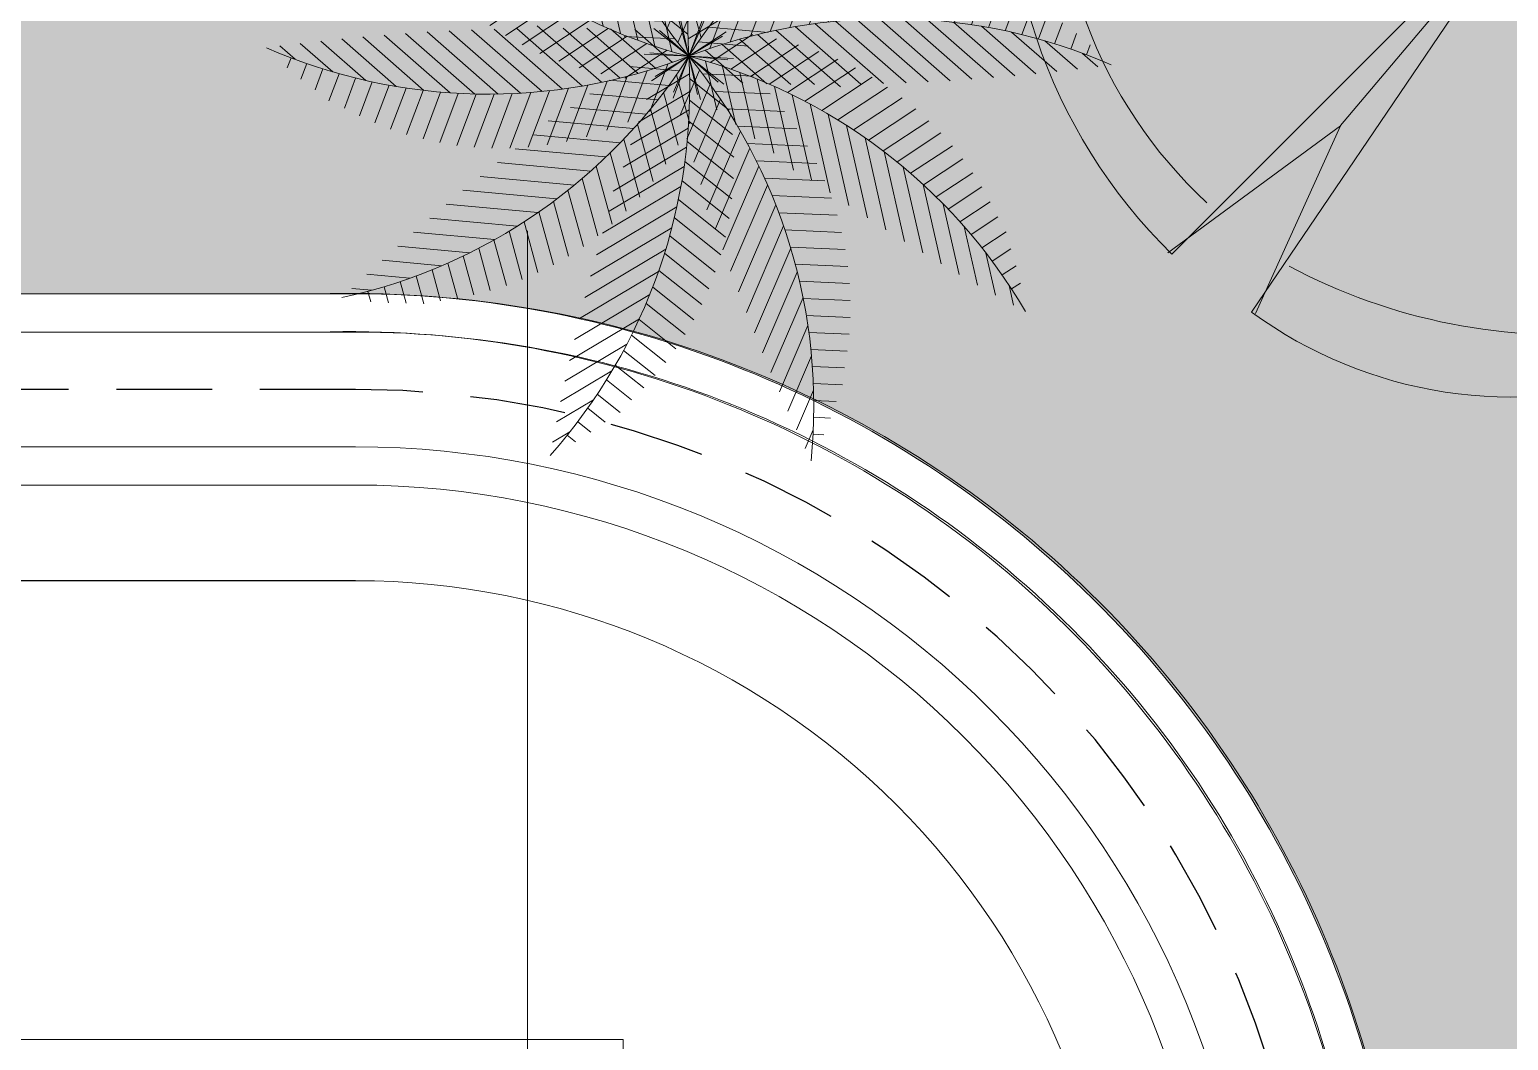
# Model space of a CAD drawing. Header units: inches. Extents: x 139 to 559, y -1 to 295.
# Drawn here: x 262.585 to 266.452, y 189.92 to 192.562 of the extents above; entities that cross this region are included whole.
import ezdxf

# ---------------------------------------------------------------- set-up
doc = ezdxf.new("R2010")
doc.units = ezdxf.units.IN
doc.header["$MEASUREMENT"] = 0
doc.linetypes.add('$0$HIDDEN', pattern=[0.375, 0.25, -0.125])
doc.linetypes.add('HelipadXX$0$Core-03$0$HIDDEN', pattern=[0.375, 0.25, -0.125])
for name, color, linetype, lineweight in [('ars', 11, 'Continuous', 0), ('ARSIR', 31, 'Continuous', 5), ('ARSIR BETON', 8, 'Continuous', 5), ('DINDING2', 146, 'Continuous', 5), ('lan', 7, 'Continuous', 15), ('POHON', 98, 'Continuous', 5), ('RUMPUT', 93, 'Continuous', 0), ('SANITAIR', 15, 'Continuous', 9)]:
    doc.layers.add(name, color=color, linetype=linetype, lineweight=lineweight)
doc.layers.add('as', color=1, linetype='Continuous', plot=False)
doc.layers.add('LANTAI', color=57, linetype='Continuous')
doc.layers.add('POLYLINE TPAK', color=4, linetype='Continuous', lineweight=20, plot=False)
pattern_1 = [(45, (37.07979678488971, 226.1472495293129), (5.684341886080802e-17, 0.5747363917484258), [1.2192, -0.4064]), (135, (37.36716478488971, 226.4346175293129), (5.684341886080802e-17, 0.5747363917484258), [1.2192, -0.4064])]
pattern_2 = [(86.66968846814034, (37.07979678488971, 226.1472495293129), (-0.5066041251576352, 0.5692059985833484), [0.1428749999999999, -0.9347549999999997]), (41.66968846814034, (37.07979678488971, 226.1472495293129), (-0.5066044704663831, 0.5692063865624448), [0.142875, -0.6191249999999999]), (131.6696884681403, (37.07979678488971, 226.1472495293129), (-0.5692063865624448, -0.5066044704663831), [0.142875, -0.6191249999999999])]

# ---------------------------------------------------------------- blocks, each defined once
blk = doc.blocks.new('D00088C')
for p, q in [((-0.0012876030683913, -0.0093934501269644), (-0.1437485791150834, 0.4511975816574818)), ((-0.1151908023725241, 0.2614880918978315), (-0.1397838773335138, 0.4512969476168962)), ((-0.2342411583755677, 0.421159252119253), (-0.1151908023725241, 0.2614880918978315)), ((-0.2302764565939981, 0.4212586180786957), (-0.0012876030683913, -0.0093934501269644)), ((0.2305232437054485, 0.3971027533392544), (0.0063437026164763, 0.0026993871366585)), ((0.2265585419238505, 0.3970033873798115), (0.1471750769284199, 0.2402933327496441)), ((0.1471750769284199, 0.2402933327496441), (0.3032708969282964, 0.3574710594303667)), ((0.0063437026164763, 0.0026993871366585), (0.3029809013278566, 0.3552796210116469)), ((-0.1152398470434548, 0.2611840679773536), (-0.0013869690278057, -0.0054287483453948)), ((0.0022796348754639, 0.0065647229588137), (-0.4995864486500352, 0.0423499964932717)), ((-0.3617773673146587, -0.0303298577806288), (-0.4945004793364376, 0.0417203994080921)), ((0.4778451167474033, 0.0264180416545799), (0.0024783667943211, -0.0013646806043539)), ((0.4783621265490865, 0.0248432707745394), (0.3086546976117859, -0.0293958177619231)), ((-0.4959810321320505, -0.0574965110910739), (0.0022796348754639, 0.0065647229588137)), ((0.3075414147239144, -0.0276769063816289), (0.0023790008349067, 0.0026000211772157)), ((-0.3629298791899203, -0.0276769063816289), (0.0025777327537639, -0.0053293823859519)), ((0.0025777327537639, -0.0053293823859519), (-0.2884055428654051, -0.4252101805885218)), ((-0.1919609426345801, -0.4743665207226684), (0.0025777327537639, -0.0053293823859519)), ((-0.1451334716128656, -0.2640177035844715), (0.0025777327537639, -0.0053293823859519)), ((0.1495322562855108, -0.2552643407250912), (-0.0013869690278057, -0.0054287483453948)), ((0.3098669623169314, -0.3943471135869743), (0.0064430685759191, -0.0012653146449111)), ((0.0064430685759191, -0.0012653146449111), (0.1690256514089015, -0.4732536219769372)), ((-0.4960803980914932, -0.0535318093094759), (-0.3617773673146587, -0.0303298577806288)), ((0.3086546976117859, -0.0293958177619231), (0.4740916087534687, -0.0889504463971776)), ((-0.1456862153241332, -0.2629455688257565), (-0.2885049088248479, -0.4212454788069239)), ((-0.1959256444161497, -0.4744658866821112), (-0.1456862153241332, -0.2629455688257565))]:
    blk.add_line(p, q)
at = {"flags": 128}
blk.add_lwpolyline([(0.1452617384898929, 0.2436773422586498), (0.0024783667943211, -0.0013646806043539), (0.4728966919674066, -0.0927217437119623, -0.1796926308645964), (0.3098669623169314, -0.3943471135869743), (0.1516664182950365, -0.255493121867886), (0.1692243833277871, -0.4811830255401334)], format="xyb", dxfattribs=at)
for centre, radius, start, end in [((-0.0088111828532647, 0.0629985746286934), 0.4109824448416737, 54.384206388094, 109.1673752497124), ((0.004531303071019, -0.0300660327374942), 0.5087520264660033, 117.4863160657969, 171.4483639178539), ((-0.01799598914792, -0.1341836807777952), 0.5444859649285765, 67.3630230904161, 101.0798206258587), ((-0.0220087092290839, -0.0267031118118837), 0.4368312897493291, 115.9304964042636, 169.259197448706), ((0.0516007568924692, 0.0106935855858979), 0.4265343043962689, 2.112723780365671, 53.88874636847332), ((-0.0181653048070985, -0.0451480278415204), 0.4539223579712416, 8.91880381108484, 50.83842123232754), ((-0.0137158476125308, -0.0277016753208841), 0.4831846856412512, 183.5352984055459, 235.3544228051649), ((0.0103334788678922, -0.0051605825694026), 0.4750263696407527, 188.1449146101247, 233.9110459032752), ((0.06368617182010901, -0.07206961303501201), 0.3580217566450938, 309.7909171697553, 357.1215018479681), ((-0.0192917905841057, -0.0383069801127363), 0.4357565067934879, 249.3685437042169, 292.0705041995263), ((-0.0129866840781574, 0.0189144679960407), 0.524745575547922, 250.0580053797226, 290.2952720006104)]:
    blk.add_arc(centre, radius, start, end)
blk = doc.blocks.new('A$C08441736')
at = {"color": 82}
for p, q in [((0.00566543442131916, 0.7472691270879961), (-0.01974977966399287, 0.7762908332818126)), ((0.002807607753356147, 0.754835075970675), (0.02185684412925323, 0.7619937811421488)), ((0.02946861037508409, 0.6757506528826956), (-0.02457915258065034, 0.7374679491316772)), ((0.01379679417151334, 0.7247020872500829), (0.04359233046906254, 0.735899253140165)), ((0.02386531215934951, 0.694223111229878), (0.0635082221866233, 0.7091209212745626)), ((0.0458468585029489, 0.6127107251555899), (-0.02907458873705928, 0.6982637416328613)), ((0.03300972796386568, 0.663396857505286), (0.08471192071885575, 0.6828265473546931)), ((0.05716982247656041, 0.5554434409701418), (-0.03322720528564879, 0.6586680674360558)), ((0.04122395243398194, 0.6322210377726624), (0.09819646773402912, 0.6536313154269715)), ((0.06473037586848869, 0.5024724642686946), (-0.03702761772409349, 0.6186702103510975)), ((0.04849915342044239, 0.6006923329093283), (0.1130781847703284, 0.624961140150246)), ((0.05482362643432789, 0.5688063443670286), (0.1263643101218606, 0.5956913413390156)), ((0.06932718250917508, 0.4528857985220568), (-0.04046589991924911, 0.578258835697877)), ((0.06018261905938743, 0.5365575281860621), (0.1380715917463536, 0.565828212877685)), ((-0.2666918404893454, 0.4694586146897332), (-0.2208832146974167, 0.538921085503855)), ((0.07149513377830788, 0.4060726497225474), (-0.0435315398944694, 0.5374219398200448)), ((0.06455810279627648, 0.5039391092543698), (0.1482035497565011, 0.5353730776249903)), ((-0.2439793741864275, 0.4456416042565444), (-0.1947852091228128, 0.5202377790136552)), ((-0.2218580361830151, 0.4209282291858905), (-0.1696193169514689, 0.5001410509472464)), ((-0.200342836100985, 0.395295729453753), (-0.1453990903044861, 0.4786103513798315)), ((0.07161347919416881, 0.3615999517524948), (-0.04621339081740766, 0.4961467941175514)), ((0.0679284837784611, 0.4709429725944596), (0.1567506238249644, 0.5043223428088395)), ((-0.1794513575636968, 0.3687174419174998), (-0.1221465939953446, 0.4556122220612632)), ((0.06996276013348961, 0.3191473536054466), (-0.04849961653441926, 0.4544198828524945)), ((0.07026824096025602, 0.4375595273945145), (0.163689771112706, 0.4726673489277514)), ((-0.2101127245220167, 0.4071418029772511), (-0.372629616358495, 0.4440359660337253)), ((-0.1592040857932985, 0.3411623035595841), (-0.09989339580207994, 0.4310987948045896)), ((0.07154747668954241, 0.4037775381134943), (0.1689834745446868, 0.4403939970606863)), ((-0.1808427366245919, 0.3705434598219259), (-0.3511064460506782, 0.4091962853047686)), ((-0.1396248141135347, 0.3125942350821512), (-0.07868207214907451, 0.4050055083272164)), ((0.06675740367071836, 0.2784700003873045), (-0.05037763088962442, 0.4122268338572002)), ((0.07173135968986184, 0.3695839151537894), (0.1725780590376136, 0.4074821161053161)), ((-0.1546065971754947, 0.3346338530685725), (-0.3290151870935644, 0.3742276385647984)), ((-0.1207411503147712, 0.2829713730740712), (-0.05856840823259885, 0.3772477720635225)), ((0.06216561230936855, 0.239375821174622), (-0.05183402993761547, 0.3695523411277806)), ((0.07077943387875986, 0.3349634551150816), (0.1744011313708283, 0.3739045006811985)), ((-0.1309890458361884, 0.2993187113926867), (-0.3063383194862928, 0.3391260484687246)), ((-0.1025851512842938, 0.2522451076816979), (-0.03962458334714516, 0.3477161360561434)), ((0.06864475738896336, 0.2998985172383688), (0.174357839285591, 0.3396255052988132)), ((0.2176884335036204, 0.1860479453779104), (0.2015444940145606, 0.363109742610178)), ((-0.0851941248928895, 0.2203588666581467), (-0.02194381955201449, 0.3162692418936382)), ((0.05632212910661626, 0.201710952482209), (-0.05285451600304211, 0.3263800781075639)), ((0.1909946142659727, 0.1571190772575214), (0.1752828049587184, 0.329441402647613)), ((-0.109672685363675, 0.2645259800958651), (-0.2830572130666493, 0.3038872856454526)), ((-0.06861165347830298, 0.1872465633918048), (-0.005647303296973114, 0.2827233270185147)), ((0.04933677223766404, 0.1653499926192856), (-0.05773778463544272, 0.2876187376305334)), ((0.0652728234988227, 0.2643686178915085), (0.1723254554351827, 0.3045990090074687)), ((0.1641282827016711, 0.1300822716430443), (0.1490811948779044, 0.2951141348380558)), ((-0.09040854061795085, 0.2301991374878546), (-0.2591520271716353, 0.2685068459191602)), ((0.06060019717440474, 0.228349918181625), (0.1681454731998504, 0.2687654450016511)), ((0.1371045743162791, 0.1047715269317349), (0.1223472032746941, 0.2666258649524905)), ((-0.07299716348839803, 0.1962929053761992), (-0.2346015982297304, 0.2329799247907538)), ((-0.1984471868928999, 0.1281982177935803), (-0.2036513190779949, 0.2429689379783546)), ((-0.1655687621803764, 0.1111567338722715), (-0.1707493664402972, 0.2254085746709831)), ((0.04130033747129276, 0.1301892616360024), (-0.05352556702227704, 0.2384712352025399)), ((-0.05288891597233891, 0.1528305920825241), (0.009105190539571244, 0.2468361148369374)), ((0.05455277482815408, 0.1918145699722003), (0.1616118377610208, 0.2320473778573693)), ((-0.05727599994051528, 0.1627703811657349), (-0.2157689012499605, 0.1987510283349651)), ((-0.1326195999610296, 0.09255522143683195), (-0.137720374150896, 0.2050465084469934)), ((-0.03808642008185608, 0.1170192011278894), (0.02209830816702548, 0.2082810509906796)), ((0.1099360028843096, 0.08104959586829173), (0.09686678179357529, 0.2243888208647011)), ((-0.09959472175923947, 0.07228388634386779), (-0.1045466232503537, 0.1814919694988762)), ((0.03228879813110013, 0.09614200537512763), (-0.05314224404918914, 0.1936959585963825)), ((0.04704353628967006, 0.1547298710734003), (0.152452881917973, 0.1943427150100676)), ((0.08263303930145408, 0.05880163686603056), (0.07085864933672183, 0.1879395495720353)), ((-0.04311065310889493, 0.1296010544289344), (-0.1834729685027166, 0.1614657430321106)), ((-0.0664881917291849, 0.05021182083096416), (-0.07120346261518751, 0.1542013076864842)), ((0.02236636693141241, 0.0631348991532067), (-0.05225500005033263, 0.1483452531189371)), ((-0.02427630925884795, 0.07970299492074169), (0.03303244322840831, 0.1666038237105476)), ((0.03796959955702172, 0.1170571584173397), (0.1403024369584731, 0.1555138502165159)), ((0.05520453357728686, 0.03793058572341489), (0.04491996894924247, 0.1507285491961639)), ((-0.2084497039024756, 0.1330942074615751), (-0.3674827582795341, 0.0649008617813762)), ((-0.1744340207131542, 0.1158976401668802), (-0.3267388437476984, 0.05058935890019332)), ((-0.03038866646942191, 0.09675939557742495), (-0.1568446064467251, 0.1254670949203301)), ((-0.03329285898968129, 0.02618132102906184), (-0.03765503533060026, 0.1223837429535486)), ((-0.01154549432744162, 0.04075018516845842), (0.04147179572232251, 0.1211436023264926)), ((0.02765802895538512, 0.01835371044935618), (0.01905353725850189, 0.1127251471825726)), ((0.0272082982269601, 0.07875033395588431), (0.1246510784902195, 0.1153693417328074)), ((0.1365798517828074, 0.0009517392532594475), (0.2102593123450726, 0.1245975036519857)), ((-0.1420112868810523, 0.09801801646857615), (-0.2913836313021894, 0.03396718151438043)), ((-0.161694104339016, -0.003073097961526829), (-0.2319414368590564, 0.08493610510473634)), ((-0.1230612248246859, -6.141618461915309e-05), (-0.1912582979951011, 0.08537912434360319)), ((-0.01901499167739419, 0.06422382698269011), (-0.1294703351128017, 0.08929911241990252)), ((0.01158777512872604, 0.03110544519077084), (-0.05084354363143864, 0.1023959479686183)), ((1.894704264335178e-14, -1.880081052944987e-13), (-0.003845758243248748, 0.08481345737150472)), ((0.06695644472972218, -0.001761922239592681), (0.1249370365837962, 0.09553866255534753)), ((0.1014142680523294, -0.0009989583318413511), (0.1677939470728966, 0.1103966204414351)), ((-0.1992842312047717, -0.007391189908092856), (-0.2706309751609296, 0.08199540815473581)), ((-0.1110548394786971, 0.07950964940775544), (-0.2433399320319482, 0.02278582504208476)), ((-0.08145869335140878, 0.06041798539996412), (-0.2006376601337222, 0.009314065454344638)), ((-0.08330384480947411, 0.001541437820726751), (-0.148242065856462, 0.08289913323579677)), ((-0.04232348310050116, 0.001612082126875986), (-0.1023989227347981, 0.07687745344270765)), ((1.894704264335178e-14, -1.880081052944987e-13), (-0.0529633832140553, 0.06635504838595584)), ((1.894704264335178e-14, -1.880081052944987e-13), (-0.006737627381290692, 0.0738962391444137)), ((1.894704264335178e-14, -1.880081052944987e-13), (0.04674081566398187, 0.07087600834448317)), ((1.894704264335178e-14, -1.880081052944987e-13), (0.03798426451583729, 0.06374359129837201)), ((0.01461185675095773, 0.03975386362128421), (0.1047578103838111, 0.07363072313024543)), ((0.03316385578291256, -0.001408517864099476), (0.08167281452160252, 0.07999717155953721)), ((0.0995225227043431, 0.07238325981776446), (0.2049158035362443, 0.04334564438093465)), ((-0.05313326976122303, 0.04078143579230484), (-0.1572324026970039, -0.003856254058410107)), ((-0.008908614943104763, 0.03197595710442906), (-0.1013201189626472, 0.05295497694084384)), ((1.894789002596298e-14, -1.860837407444866e-13), (-0.04888597462231965, 0.05582303527801274)), ((1.894789002596298e-14, -1.860837407444866e-13), (0.0794739866494738, 0.02986633311671155)), ((1.894704264335178e-14, -1.880081052944987e-13), (0.06819745840560268, 0.02924305814128713)), ((0.06830026056613134, 0.04771772204520906), (0.1686572385031047, 0.02006769247275918)), ((-0.1014142680522915, 0.0009989583314653347), (-0.1677939470728587, -0.1103966204418111)), ((-0.03518797518921551, -0.0235729173552091), (-0.1280299020656827, 0.002006589685229696)), ((-0.06695644472968436, 0.001761922239216664), (-0.1249370365837583, -0.09553866255572348)), ((-0.02600221689933929, 0.02063274022693533), (-0.1130958525943055, -0.01671299540492519)), ((1.894704264335178e-14, -1.880081052944987e-13), (-0.0818507959562948, 0.02255126624202327)), ((-0.03316385578287466, 0.001408517863723459), (-0.0816728145215647, -0.07999717155991322)), ((1.894704264335178e-14, -1.880081052944987e-13), (-0.07236154113076028, 0.01642732929051107)), ((0.02600221689937713, -0.02063274022731134), (0.1130958525943282, 0.01671299540454924)), ((0.03518797518925335, 0.02357291735483309), (0.1280299020657205, -0.00200658968560566)), ((0.05313326976126087, -0.04078143579268079), (0.1572324026970265, 0.003856254058034097)), ((0.1230612248247237, 6.141618424319036e-05), (0.1912582979951389, -0.08537912434397919)), ((0.1616941043390538, 0.003073097961150812), (0.2319414368590942, -0.08493610510511235)), ((-0.2092430108197768, -0.0087665843703575), (-0.2940729563988652, -0.1511246226212385)), ((-0.1725030890191331, -0.004173899009777032), (-0.2556997179623468, -0.143790974142743)), ((-0.1365798517827696, -0.0009517392536354101), (-0.2102593123450347, -0.1245975036523617)), ((-0.06830026056609352, -0.04771772204558507), (-0.1686572385030668, -0.0200676924731352)), ((1.894621879914643e-14, -1.898790152736771e-13), (-0.07947398664943592, -0.02986633311708757)), ((1.894704264335178e-14, -1.880081052944987e-13), (-0.06819745840558004, -0.02924305814166313)), ((1.894704264335178e-14, -1.880081052944987e-13), (-0.04674081566394403, -0.07087600834485912)), ((1.894704264335178e-14, -1.880081052944987e-13), (-0.03798426451579944, -0.06374359129874796)), ((-0.02765802895534727, -0.01835371044973219), (-0.01905353725846404, -0.1127251471829486)), ((1.894704264335178e-14, -1.880081052944987e-13), (0.07236154113079812, -0.01642732929088709)), ((1.894704264335178e-14, -1.880081052944987e-13), (0.003845758243286589, -0.08481345737188073)), ((1.894704264335178e-14, -1.880081052944987e-13), (0.05296338321409319, -0.06635504838633179)), ((1.894704264335178e-14, -1.880081052944987e-13), (0.08185079595633261, -0.02255126624239929)), ((1.894704264335178e-14, -1.880081052944987e-13), (0.006737627381328533, -0.07389623914478972)), ((1.894621879914643e-14, -1.898790152736771e-13), (0.04888597462235755, -0.05582303527838876)), ((0.03329285898971913, -0.02618132102943786), (0.0376550353306381, -0.1223837429539246)), ((0.042323483100539, -0.001612082127252002), (0.102398922734836, -0.07687745344308365)), ((0.08145869335144662, -0.06041798540034014), (0.2006376601337449, -0.009314065454720648)), ((0.08330384480951193, -0.001541437821102714), (0.1482420658564999, -0.08289913323617279)), ((-0.09952252270430527, -0.07238325981814046), (-0.2049158035362065, -0.04334564438131067)), ((-0.01461185675091989, -0.03975386362166015), (-0.1047578103837733, -0.07363072313062144)), ((-0.05520453357724902, -0.03793058572379085), (-0.04491996894920457, -0.1507285491965398)), ((0.01154549432747946, -0.04075018516883443), (-0.04147179572228465, -0.1211436023268686)), ((-0.01158777512868821, -0.03110544519114685), (0.05084354363147653, -0.1023959479689942)), ((0.008908614943142603, -0.03197595710480507), (0.101320118962685, -0.05295497694121985)), ((0.06648819172920754, -0.05021182083134016), (0.07120346261522535, -0.1542013076868602)), ((-0.1290069566399915, -0.0975275983894172), (-0.2375687540865585, -0.06761700351559412)), ((-0.0272082982269222, -0.07875033395626028), (-0.1246510784901816, -0.1153693417331834)), ((-0.1099360028842717, -0.08104959586866774), (-0.09686678179353746, -0.2243888208650771)), ((-0.08263303930141624, -0.05880163686640657), (-0.07085864933668401, -0.1879395495724113)), ((0.02427630925888579, -0.07970299492111771), (-0.03303244322837047, -0.1666038237109236)), ((-0.02236636693137457, -0.06313489915358272), (0.05225500005037047, -0.1483452531193132)), ((0.01901499167743204, -0.06422382698306607), (0.1294703351128396, -0.08929911242027852)), ((0.0995947217592773, -0.07228388634424375), (0.1045466232503763, -0.1814919694992523)), ((-0.1568798973308638, -0.1231159303609666), (-0.2671407497786227, -0.09273721735528798)), ((-0.1371045743162412, -0.1047715269321109), (-0.1223472032746563, -0.2666258649528666)), ((-0.03228879813106229, -0.09614200537550363), (0.05314224404922698, -0.1936959585967586)), ((0.03038866646945975, -0.09675939557780096), (0.156844606446763, -0.1254670949207062)), ((0.1326195999610523, -0.0925552214372079), (0.1377203741509186, -0.2050465084473693)), ((0.1655687621804142, -0.1111567338726474), (0.170749366440335, -0.2254085746713592)), ((-0.1832473036460108, -0.1491190622882713), (-0.2940089102437767, -0.1186023831208163)), ((-0.1641282827016333, -0.1300822716434203), (-0.1490811948778664, -0.2951141348384319)), ((-0.03796959955698388, -0.1170571584177157), (-0.1403024369584352, -0.1555138502168919)), ((-0.04130033747125492, -0.1301892616363784), (0.05352556702231488, -0.2384712352029159)), ((0.03808642008189392, -0.1170192011282654), (-0.02209830816698764, -0.2082810509910556)), ((0.04311065310893277, -0.1296010544293104), (0.1834729685027544, -0.1614657430324866)), ((0.1984471868929226, -0.1281982177939563), (0.2036513190780176, -0.2429689379787305)), ((-0.208198798247044, -0.1755123016258908), (-0.3184530273680514, -0.1451354134577721)), ((-0.1909946142659348, -0.1571190772578974), (-0.1752828049586806, -0.3294414026479889)), ((-0.04704353628963222, -0.1547298710737763), (-0.1524528819179351, -0.1943427150104436)), ((-0.0493367722376262, -0.1653499926196616), (0.05773778463548056, -0.2876187376309095)), ((0.05288891597237674, -0.1528305920829001), (-0.009105190539533351, -0.2468361148373134)), ((0.05727599994055312, -0.1627703811661109), (0.2157689012499985, -0.1987510283353411)), ((-0.2176884335035826, -0.1860479453782864), (-0.2015444940145227, -0.363109742610554)), ((-0.05455277482811623, -0.1918145699725763), (-0.161611837760983, -0.2320473778577454)), ((0.06861165347834079, -0.1872465633921809), (0.005647303297010955, -0.2827233270188906)), ((-0.2441911696789043, -0.2170725541608021), (-0.2278642914922323, -0.396140767150665)), ((-0.05632212910657841, -0.201710952482585), (0.05285451600308001, -0.32638007810794)), ((0.08519412489292738, -0.2203588666585228), (0.02194381955205233, -0.3162692418940143)), ((-0.0606001971743669, -0.228349918182001), (-0.1681454731998125, -0.2687654450020271)), ((-0.06216561230933071, -0.2393758211749979), (0.05183402993765331, -0.3695523411281566)), ((0.1025851512843316, -0.252245107682074), (0.03962458334718306, -0.3477161360565194)), ((-0.06527282349878487, -0.2643686178918845), (-0.1723254554351449, -0.3045990090078449)), ((-0.06675740367068055, -0.2784700003876805), (0.05037763088966226, -0.4122268338575761)), ((-0.06864475738892553, -0.2998985172387449), (-0.1743578392855532, -0.3396255052991892)), ((0.1207411503148091, -0.2829713730744472), (0.05856840823263669, -0.3772477720638985)), ((-0.07077943387872196, -0.3349634551154577), (-0.1744011313707905, -0.3739045006815744)), ((-0.06996276013345179, -0.3191473536058225), (0.04849961653445711, -0.4544198828528705)), ((0.1396248141135725, -0.3125942350825272), (0.0786820721491124, -0.4050055083275924)), ((-0.071613479194131, -0.361599951752871), (0.0462133908174455, -0.4961467941179275)), ((-0.07173135968982401, -0.3695839151541656), (-0.1725780590375757, -0.4074821161056921)), ((-0.0715474766895046, -0.4037775381138702), (-0.168983474544649, -0.4403939970610622)), ((-0.07149513377826998, -0.4060726497229234), (0.0435315398945073, -0.5374219398204205)), ((-0.07026824096021819, -0.4375595273948904), (-0.1636897711126681, -0.4726673489281273)), ((-0.06792848377842325, -0.4709429725948356), (-0.1567506238249265, -0.5043223428092157)), ((-0.06932718250913726, -0.4528857985224329), (0.04046589991928696, -0.5782588356982526)), ((-0.06455810279623866, -0.5039391092547456), (-0.1482035497564632, -0.5353730776253665)), ((-0.06473037586845086, -0.5024724642690706), (0.03702761772413133, -0.6186702103514737)), ((-0.06018261905934958, -0.5365575281864384), (-0.1380715917463158, -0.5658282128780614)), ((-0.05716982247652257, -0.555443440970518), (0.03322720528568663, -0.6586680674364314)), ((-0.05482362643429005, -0.568806344367405), (-0.1263643101218227, -0.5956913413393919)), ((-0.04849915342040454, -0.600692332909704), (-0.1130781847702906, -0.6249611401506217)), ((-0.04584685850291106, -0.6127107251559655), (0.02907458873709712, -0.698263741633237)), ((-0.0412239524339441, -0.6322210377730381), (-0.0981964677339913, -0.6536313154273468)), ((-0.03300972796382784, -0.6633968575056617), (-0.08471192071881792, -0.6828265473550683)), ((-0.02386531215931166, -0.6942231112302543), (-0.06350822218658542, -0.7091209212749394)), ((-0.02946861037504625, -0.6757506528830713), (0.02457915258068824, -0.737467949132053)), ((-0.01379679417147544, -0.7247020872504593), (-0.0435923304690247, -0.7358992531405402)), ((-0.002807607753318306, -0.7548350759710502), (-0.02185684412921539, -0.7619937811425244)), ((-0.005665434421281318, -0.7472691270883718), (0.01974977966403072, -0.7762908332821878))]:
    blk.add_line(p, q, dxfattribs=at)
at = {"color": 60}
for p, q in [((-0.4414095231827273, 0.6123246748421789), (-0.430206148550073, 0.6293130491928041)), ((-0.4148073582386272, 0.5944058565871884), (-0.3972837919950631, 0.6209779309009567)), ((-0.4346503396685519, 0.6078834819865543), (-0.4722702106763222, 0.6164238474799085)), ((-0.3887466634686426, 0.5756659734013995), (-0.3654315885858285, 0.6110200727785069)), ((-0.363229458356432, 0.5561019630160045), (-0.3328219909212946, 0.6022106987121744)), ((-0.3733556613975053, 0.5640149767260447), (-0.4533577366831734, 0.5821768402535614)), ((-0.3382593240975297, 0.5357083950413065), (-0.3047522364602044, 0.5865172777972973)), ((-0.3138414551194256, 0.5144773928435397), (-0.2758607682640374, 0.5720698725694441)), ((-0.3230514405004126, 0.5226414965785995), (-0.4339509659352039, 0.5478176190606636)), ((-0.2899827351508087, 0.4923985181964611), (-0.2479077109864554, 0.5561994964509658)), ((-0.2802301051360021, 0.4829667616867919), (-0.4140367499466888, 0.5133431989660305)), ((-0.2429779300504193, 0.4445563231096279), (-0.3936011976771809, 0.478750426461771)), ((-0.620727337299771, 0.2363950198650831), (-0.6232292142329074, 0.2915708315503603)), ((-0.588539035835346, 0.2345733534627402), (-0.5912959444741592, 0.2953735750380471)), ((-0.5563052948824146, 0.2317495751548699), (-0.5594302839842005, 0.3006673576068714)), ((-0.5240255480589879, 0.2279111940848522), (-0.5274874125711245, 0.3042583484441464)), ((-0.491699081493399, 0.2230424666932987), (-0.49546814067111, 0.3061644207214747)), ((-0.4593250227838573, 0.2171241532336738), (-0.4633726386229604, 0.3063893310507857)), ((-0.4269023269998735, 0.2101332090525522), (-0.4312004438009683, 0.3049228767928281)), ((-0.3944297591742044, 0.202042398469275), (-0.3989504411586888, 0.3017404669722721)), ((-0.3619058725549101, 0.1928198151538613), (-0.3666208152391661, 0.2968020639242324)), ((-0.329328981651264, 0.1824282876857593), (-0.3342089686970002, 0.2900503863975439)), ((-0.2966971287873315, 0.1708246419350327), (-0.3017113984133021, 0.2814081774230847)), ((-0.7170232192209041, 0.2359270600741236), (-0.717945014652461, 0.2562561220155823)), ((-0.6849691985851705, 0.2370667918199288), (-0.6864110090965113, 0.2688641453210852)), ((-0.6528706266647502, 0.2372239999003084), (-0.6547889530813504, 0.2795303242894115)), ((-0.2640080424390449, 0.157958782238638), (-0.2691235144728948, 0.2707742120800619)), ((-0.7089444572266999, 0.2363070079658156), (-0.7443994730843609, 0.2211039034165961)), ((-0.6335707604084437, 0.2368447496239568), (-0.7089690744354248, 0.2045139658615422)), ((-0.5685550693472079, 0.2329409802396235), (-0.6730728235969493, 0.1881237856432602)), ((-0.5105916572575674, 0.2260131948754874), (-0.636698328719612, 0.1719386763844936)), ((-0.457876925206159, 0.2168347764362963), (-0.5998324981302456, 0.1559642517924772)), ((-0.4092967122546379, 0.2058834769359668), (-0.5624614845636171, 0.1402064495720067)), ((-0.3641048282554302, 0.1934792625782319), (-0.5245706234847167, 0.124671557873195)), ((-0.3217722083090735, 0.1798489962987059), (-0.4861443647148828, 0.1093662446098275)), ((-0.2819074884503658, 0.1651604948966784), (-0.4471661964509221, 0.09429759004026869)), ((-0.2442115362266202, 0.1495420263151125), (-0.4076185606130202, 0.07947312306601757)), ((-0.3064328356548943, -0.02738869459048499), (-0.3768825853563751, 0.0608741063589372)), ((-0.2715999084817916, -0.01961625158259373), (-0.342942366666614, 0.06976497706184238)), ((-0.2359001684716202, -0.01292979297101145), (-0.3075709365699105, 0.07686275796575437)), ((-0.373661399998832, -0.04598713357464386), (-0.4408680748947155, 0.03821258883663761)), ((-0.3404412246288664, -0.03619415831529195), (-0.4094972252768989, 0.05032248745545059)), ((-0.4378579204172777, -0.06838426156197583), (-0.5001162833170136, 0.009615979962525544)), ((-0.406124644958314, -0.05672842729414657), (-0.4710583460448183, 0.02462360529919397)), ((-0.4992241245611433, -0.09432734454596081), (-0.5549674696258389, -0.02448942758320402)), ((-0.4688844387791969, -0.0809255547738465), (-0.5280776570825246, -0.006765472349100759)), ((-0.2854698806958132, -0.02256189877154273), (-0.3764834724505218, -0.1752970713326047)), ((-0.2468701652410948, -0.01484818610936702), (-0.3354475660041987, -0.1634950456578043)), ((-0.5288939856040719, -0.1085683226454243), (-0.5808010772511347, -0.04353664663064008)), ((-0.3660317725036853, -0.04363206421474832), (-0.4575829184543325, -0.1972693375642124)), ((-0.3251468521595958, -0.03208341705117194), (-0.4171917849912998, -0.1865493427264099)), ((-0.5579084125819138, -0.1236304597506659), (-0.6055848511913504, -0.0638991473074784)), ((-0.4521432673895602, -0.0740153395728999), (-0.5374521830281342, -0.2171771651843196)), ((-0.4082912509606168, -0.05748743685212229), (-0.4976666522472903, -0.2074734672355831)), ((-0.6140168395901312, -0.1561607362835934), (-0.6519846991089558, -0.1085927940072137)), ((-0.5862794201218243, -0.1394987033646671), (-0.629316445558383, -0.08557986865397967)), ((-0.4978824975974162, -0.09371028489277178), (-0.5769481718542878, -0.2263949660316391)), ((-0.6411284711408209, -0.1736067861031608), (-0.6755840604894219, -0.1304391831356838)), ((-0.5459245506788617, -0.1172697304723576), (-0.6161627865019045, -0.2351405765952933)), ((-0.6676202007313253, -0.1918294786155644), (-0.6940391929577484, -0.1587305071919969)), ((-0.5968899861794228, -0.1457350731782327), (-0.6551037395485063, -0.2434269397976124)), ((-0.69349608631894, -0.210823729818719), (-0.713352550975188, -0.1859466054152893)), ((-0.6517833632214599, -0.1807921217775889), (-0.6937783227259042, -0.251266292315614)), ((-0.2318107009195955, -0.202274620993601), (-0.3406853184016512, -0.1722778389566167)), ((-0.7187584162395336, -0.2305866727764757), (-0.7314532872111205, -0.2146819339464287)), ((-0.2541483438338258, -0.2293880202834584), (-0.3608690303834959, -0.1999846823218154)), ((-0.7124458882600825, -0.2255307113181309), (-0.7321934379816866, -0.2586702167066561)), ((-0.2752678638307094, -0.2568370328548024), (-0.3791305610373901, -0.2282211188618342)), ((-0.2704796405642869, -0.2504471591975931), (-0.2542403500156027, -0.4285547377269868)), ((-0.2952176066566393, -0.2846083386441922), (-0.3955675993456801, -0.2569602336246496)), ((-0.3140392383043259, -0.312690457972206), (-0.4102547035755286, -0.2861814845578732)), ((-0.2965242931080978, -0.2864958893311791), (-0.2806709349187787, -0.4603706796242677)), ((-0.331768631740796, -0.3410735072351502), (-0.423247154057986, -0.3158696410037347)), ((-0.3222864621661106, -0.3256428120538776), (-0.3071544149037746, -0.4916064844206778)), ((-0.3484365787600016, -0.3697490027776745), (-0.4345835898821888, -0.3460140572455189)), ((-0.3640693636594019, -0.3987097028352407), (-0.4442877430237913, -0.3766081947261427)), ((-0.3477138783101615, -0.3684612024883379), (-0.333689253677141, -0.5222790017136537)), ((-0.3786892261080589, -0.4279494800062646), (-0.4523694597285379, -0.4076493406398701)), ((-0.372732821033868, -0.4157596046313969), (-0.3602740024433135, -0.5524041214500148)), ((-0.3923147337792898, -0.4574632185855199), (-0.4588251146085605, -0.439138493841835)), ((-0.4049610802862936, -0.4872467324778954), (-0.4636374588290114, -0.4710804066751427)), ((-0.3972332158355573, -0.46874528199504), (-0.3869072931496984, -0.5819968480132836)), ((-0.4166403201613288, -0.517296700457711), (-0.4698887578966611, -0.5026258633287484)), ((-0.4210368745856009, -0.5293725475583927), (-0.4135878323929841, -0.6110713670554606)), ((-0.4273615496945791, -0.5476106163445356), (-0.4681900506488457, -0.5363616799776756)), ((-0.4371310401439066, -0.5781867523017277), (-0.467817664342799, -0.5697320729757973)), ((-0.4459523279547244, -0.6090241339792879), (-0.4655712652379818, -0.6036187879115458)), ((-0.4438172051232492, -0.6012233643855909), (-0.4403143959096517, -0.6396411059253447))]:
    blk.add_line(p, q, dxfattribs=at)
for p, q in [((0.443817205123287, 0.6012233643852146), (0.4403143959096895, 0.6396411059249685)), ((0.4210368745856388, 0.5293725475580164), (0.4135878323930219, 0.6110713670550849)), ((0.4459523279547622, 0.6090241339789123), (0.4655712652380195, 0.6036187879111705)), ((0.3972332158355951, 0.4687452819946641), (0.3869072931497362, 0.5819968480129079)), ((0.4371310401439444, 0.578186752301352), (0.4678176643428367, 0.5697320729754211)), ((0.3727328210339059, 0.4157596046310209), (0.3602740024433514, 0.5524041214496391)), ((0.4273615496946168, 0.5476106163441588), (0.4681900506488836, 0.5363616799772989)), ((0.3477138783101993, 0.3684612024879618), (0.3336892536771788, 0.5222790017132776)), ((0.4166403201613667, 0.517296700457335), (0.469888757896699, 0.5026258633283724)), ((0.3222864621661484, 0.3256428120535016), (0.3071544149038124, 0.4916064844203019)), ((0.4049610802863314, 0.4872467324775193), (0.4636374588290492, 0.4710804066747669)), ((0.2965242931081357, 0.2864958893308029), (0.2806709349188165, 0.4603706796238918)), ((0.3923147337793276, 0.4574632185851439), (0.4588251146085983, 0.439138493841459)), ((0.2704796405643247, 0.2504471591972171), (0.2542403500156405, 0.4285547377266107)), ((0.3786892261080968, 0.4279494800058887), (0.4523694597285758, 0.4076493406394942)), ((0.3640693636594397, 0.3987097028348645), (0.4442877430238291, 0.3766081947257667)), ((0.3484365787600394, 0.3697490027772984), (0.4345835898822267, 0.3460140572451428)), ((0.3317686317408338, 0.3410735072347742), (0.4232471540580238, 0.3158696410033587)), ((0.3140392383043638, 0.3126904579718301), (0.4102547035755663, 0.2861814845574973)), ((0.2952176066566772, 0.284608338643816), (0.3955675993457179, 0.2569602336242737)), ((0.2752678638307473, 0.2568370328544263), (0.3791305610374278, 0.2282211188614582)), ((0.7124458882601197, 0.2255307113177548), (0.7321934379817249, 0.2586702167062801)), ((0.2541483438338636, 0.2293880202830823), (0.3608690303835338, 0.1999846823214394)), ((0.4978824975974539, 0.09371028489239577), (0.5769481718543261, 0.226394966031263)), ((0.5459245506788996, 0.1172697304719816), (0.6161627865019422, 0.2351405765949172)), ((0.59688998617946, 0.1457350731778567), (0.6551037395485446, 0.2434269397972364)), ((0.651783363221497, 0.1807921217772128), (0.6937783227259419, 0.251266292315238)), ((0.718758416239572, 0.2305866727760996), (0.7314532872111578, 0.2146819339460527)), ((0.2318107009196335, 0.2022746209932249), (0.3406853184016891, 0.1722778389562407)), ((0.3660317725037233, 0.04363206421437232), (0.4575829184543703, 0.1972693375638365)), ((0.4082912509606546, 0.05748743685174628), (0.497666652247328, 0.2074734672352071)), ((0.4521432673895981, 0.07401533957252389), (0.5374521830281724, 0.2171771651839435)), ((0.6934960863189783, 0.2108237298183429), (0.7133525509752264, 0.1859466054149133)), ((0.2081987982470818, 0.1755123016255148), (0.3184530273680892, 0.145135413457396)), ((0.2854698806958511, 0.02256189877116677), (0.3764834724505595, 0.1752970713322287)), ((0.3251468521596336, 0.03208341705079592), (0.4171917849913377, 0.1865493427260339)), ((0.6411284711408594, 0.1736067861027848), (0.6755840604894607, 0.1304391831353078)), ((0.6676202007313635, 0.1918294786151884), (0.6940391929577862, 0.1587305071916209)), ((0.1832473036460486, 0.1491190622878953), (0.2940089102438145, 0.1186023831204403)), ((0.2092430108198146, 0.008766584369981484), (0.294072956398903, 0.1511246226208625)), ((0.2468701652411326, 0.014848186108991), (0.3354475660042364, 0.1634950456574283)), ((0.6140168395901695, 0.1561607362832174), (0.6519846991089936, 0.1085927940068377)), ((0.1568798973309017, 0.1231159303605907), (0.2671407497786605, 0.09273721735491203)), ((0.5579084125819516, 0.1236304597502899), (0.605584851191388, 0.06389914730710237)), ((0.5862794201218626, 0.1394987033642911), (0.6293164455584208, 0.08557986865360372)), ((0.4992241245611811, 0.09432734454558485), (0.5549674696258761, 0.02448942758282805)), ((0.5288939856041098, 0.1085683226450482), (0.5808010772511726, 0.04353664663026406)), ((0.4061246449583518, 0.05672842729377055), (0.4710583460448561, -0.02462360529956994)), ((0.4378579204173155, 0.06838426156159981), (0.5001162833170516, -0.009615979962901559)), ((0.4688844387792347, 0.08092555477347049), (0.5280776570825624, 0.006765472348724742)), ((0.3404412246289042, 0.03619415831491594), (0.4094972252769367, -0.05032248745582661)), ((0.3736613999988698, 0.04598713357426791), (0.4408680748947533, -0.03821258883701362)), ((0.1992842312048095, 0.00739118990771684), (0.2706309751609675, -0.08199540815511178)), ((0.235900168471658, 0.01292979297063549), (0.3075709365699483, -0.07686275796613037)), ((0.2715999084818294, 0.01961625158221772), (0.3429423666666518, -0.0697649770622184)), ((0.3064328356549322, 0.02738869459010897), (0.3768825853564128, -0.06087410635931321)), ((0.1420112868810749, -0.09801801646895214), (0.2913836313022273, -0.03396718151475638)), ((0.1744340207131768, -0.1158976401672562), (0.3267388437477362, -0.05058935890056934)), ((0.2084497039024983, -0.1330942074619511), (0.3674827582795719, -0.06490086178175221)), ((0.2442115362266581, -0.1495420263154885), (0.4076185606130427, -0.07947312306639358)), ((0.2819074884503884, -0.1651604948970545), (0.4471661964509447, -0.09429759004064463)), ((0.3217722083091114, -0.1798489962990819), (0.4861443647149206, -0.1093662446102035)), ((0.3641048282554528, -0.193479262578608), (0.5245706234847395, -0.1246715578735709)), ((0.4092967122546757, -0.2058834769363428), (0.5624614845636399, -0.1402064495723827)), ((0.2640080424390825, -0.157958782239014), (0.2691235144729175, -0.2707742120804379)), ((0.4578769252061968, -0.2168347764366723), (0.5998324981302683, -0.1559642517928532)), ((0.2966971287873541, -0.1708246419354087), (0.3017113984133247, -0.2814081774234606)), ((0.3293289816512867, -0.1824282876861354), (0.334208968697038, -0.2900503863979199)), ((0.3619058725549328, -0.1928198151542373), (0.3666208152392038, -0.2968020639246085)), ((0.5105916572575901, -0.2260131948758635), (0.6366983287196347, -0.1719386763848696)), ((0.5685550693472458, -0.2329409802399996), (0.673072823596987, -0.1881237856436362)), ((0.394429759174227, -0.2020423984696511), (0.3989504411587266, -0.3017404669726481)), ((0.4269023269999113, -0.2101332090529282), (0.431200443800991, -0.3049228767932042)), ((0.4593250227838951, -0.2171241532340497), (0.4633726386229829, -0.3063893310511618)), ((0.4916990814934368, -0.2230424666936746), (0.4954681406711478, -0.3061644207218509)), ((0.6335707604084667, -0.2368447496243328), (0.708969074435462, -0.2045139658619183)), ((0.7089444572267227, -0.2363070079661916), (0.7443994730843981, -0.2211039034169722)), ((0.09040854061798867, -0.2301991374882306), (0.2591520271716731, -0.2685068459195361)), ((0.5240255480590108, -0.2279111940852281), (0.5274874125711473, -0.3042583484445224)), ((0.5563052948824374, -0.231749575155246), (0.5594302839842377, -0.3006673576072473)), ((0.588539035835368, -0.2345733534631163), (0.5912959444741965, -0.2953735750384232)), ((0.6207273372997945, -0.2363950198654592), (0.6232292142329302, -0.2915708315507362)), ((0.6528706266647729, -0.2372239999006843), (0.6547889530813883, -0.2795303242897875)), ((0.6849691985851933, -0.2370667918203047), (0.6864110090965334, -0.2688641453214613)), ((0.7170232192209269, -0.2359270600744996), (0.7179450146524837, -0.2562561220159583)), ((0.1096726853637128, -0.2645259800962412), (0.2830572130666871, -0.3038872856458287)), ((0.1309890458362263, -0.2993187113930626), (0.3063383194863306, -0.3391260484691007)), ((0.1546065971755325, -0.3346338530689485), (0.3290151870936022, -0.3742276385651744)), ((0.1592040857933363, -0.3411623035599601), (0.09989339580211777, -0.4310987948049655)), ((0.1794513575637346, -0.3687174419178759), (0.1221465939953824, -0.4556122220616392)), ((0.1808427366246298, -0.3705434598223019), (0.3511064460507161, -0.4091962853051446)), ((0.2003428361010228, -0.395295729454129), (0.145399090304524, -0.4786103513802077)), ((0.221858036183053, -0.4209282291862666), (0.1696193169515067, -0.5001410509476226)), ((0.2101127245220545, -0.407141802977627), (0.3726296163585328, -0.4440359660341012)), ((0.2439793741864654, -0.4456416042569203), (0.1947852091228507, -0.5202377790140312)), ((0.2429779300504573, -0.4445563231100041), (0.3936011976772187, -0.4787504264621469)), ((0.2666918404893831, -0.4694586146901093), (0.2208832146974547, -0.5389210855042312)), ((0.2899827351508465, -0.4923985181968373), (0.2479077109864934, -0.5561994964513423)), ((0.2802301051360399, -0.482966761687168), (0.4140367499467266, -0.5133431989664067)), ((0.3138414551194633, -0.5144773928439155), (0.2758607682640752, -0.5720698725698198)), ((0.3230514405004505, -0.5226414965789756), (0.4339509659352417, -0.5478176190610399)), ((0.3382593240975675, -0.5357083950416829), (0.3047522364602423, -0.5865172777976742)), ((0.3632294583564698, -0.5561019630163806), (0.3328219909213325, -0.6022106987125505)), ((0.3887466634686803, -0.5756659734017756), (0.3654315885858663, -0.6110200727788831)), ((0.3733556613975431, -0.5640149767264204), (0.4533577366832112, -0.5821768402539382)), ((0.414807358238665, -0.5944058565875653), (0.397283791995101, -0.6209779309013318)), ((0.4414095231827649, -0.612324674842555), (0.4302061485501108, -0.6293130491931801)), ((0.4346503396685897, -0.6078834819869304), (0.47227021067636, -0.6164238474802852))]:
    blk.add_line(p, q)
at = {"color": 106}
for p, q in [((0.2441911696789422, 0.2170725541604261), (0.2278642914922701, 0.3961407671502891)), ((0.172503089019171, 0.004173899009401015), (0.2556997179623846, 0.143790974142367)), ((0.1290069566400294, 0.09752759838904125), (0.2375687540865964, 0.0676170035152181)), ((0.1110548394787197, -0.07950964940813138), (0.2433399320319709, -0.02278582504246077)), ((0.2312590850178831, -0.1437725398336555), (0.2364393780809248, -0.2580175175684619)), ((0.07299716348843588, -0.1962929053765752), (0.2346015982297682, -0.2329799247911298))]:
    blk.add_line(p, q, dxfattribs=at)
at = {"color": 85}
blk.add_line((-0.2312590850178605, 0.1437725398332795), (-0.2364393780809022, 0.2580175175680859), dxfattribs=at)
at = {"color": 82}
for centre, start, end in [((-0.9753237262941856, 0.3810504743363788), 338.6598460027291, 23.6829047089455), ((-1.013029318783155, -0.2650045930739457), 14.65984600272911, 59.68290470894551), ((-0.6637921430971282, -0.8098369131049169), 50.6598460027291, 95.6829047089455), ((-0.06100893021311392, -1.045339057674182), 86.65984600272913, 131.6829047089455), ((0.565077620395048, -0.8815572119797728), 122.6598460027291, 167.6829047089456), ((0.9753237262942239, -0.3810504743367548), 158.6598460027291, 203.6829047089455)]:
    blk.add_arc(centre, 1.047117870664299, start, end, dxfattribs=at)
for centre, start, end in [((-0.5650776203949656, 0.8815572119793964), 302.6598460027291, 347.6829047089456), ((0.06100893021318217, 1.045339057673787), 266.6598460027291, 311.6829047089456), ((0.6637921430971815, 0.8098369131045331), 230.6598460027291, 275.6829047089455), ((1.013029318783208, 0.2650045930735774), 194.6598460027291, 239.6829047089456)]:
    blk.add_arc(centre, 1.047117870664299, start, end)
blk = doc.blocks.new('A.ATAP')
at = {"layer": 'ars'}
for p, q in [((37.4500000088164, 56.49999999728492), (31.40000000874997, 56.49999999728492)), ((37.4500000088164, 42.8999999974667), (37.4500000088164, 56.49999999728492))]:
    blk.add_line(p, q, dxfattribs=at)

msp = doc.modelspace()

# ---------------------------------------------------------------- hatches: boundary and pattern name
at = {"layer": 'ARSIR'}
h = msp.add_hatch(dxfattribs=at)
h.set_pattern_fill('AR-HBONE', color=256, scale=0.003, style=0)
h.set_pattern_definition([(45, (37.07979678488971, 226.1472495293129), (4.263256414560601e-17, 0.4310522938113194), [0.9144000000000001, -0.3048]), (135, (37.29532278488971, 226.362775529313), (4.263256414560601e-17, 0.4310522938113194), [0.9144000000000001, -0.3048])])
edge = h.paths.add_edge_path()
edge.add_arc((191.2827530460387, 190.0678956543874), 15.19998324846395, 89.99999999999604, 179.9999999982171)
edge.add_line((176.0827697975748, 190.0678956548604), (176.0827697958074, 133.2715304004354))
edge.add_arc((191.2827692281026, 133.2715303999624), 15.19999943229521, 179.9999999982171, 214.2302885441299)
edge.add_line((178.7156632049422, 124.7212187714648), (179.7077968028932, 125.3962385326868))
edge.add_arc((191.2827486305766, 133.2715098016121), 13.99997883471085, 179.9999999982458, 214.2302680237529, ccw=False)
edge.add_line((177.2827697958658, 133.2715098020407), (177.2827697976046, 190.0678956548161))
edge.add_arc((191.2827530460388, 190.0678956543874), 13.99998324843415, 90, 179.9999999982458, ccw=False)
edge.add_line((191.2827530460388, 204.0678789028216), (270.5465688321954, 204.0678789028216))
edge.add_arc((270.5465688321954, 204.9086305199022), 0.8407516170806038, 270.0000000000019, 359.9969732944158)
edge.add_line((271.3873204481029, 204.9085861063758), (191.2827530460398, 205.2678789028514))
h = msp.add_hatch(dxfattribs=at)
h.set_pattern_fill('AR-HBONE', color=256, scale=0.004, style=0)
h.set_pattern_definition(pattern_1)
h.paths.add_polyline_path([(277.2032336756173, 190.6699765377487), (279.5032336755409, 190.6699765377351), (279.5032336755427, 186.9699765377351), (277.2032336755426, 186.9699765377351)])
h.paths.add_polyline_path([(277.2032336755808, 184.4699765377418), (279.5032336755045, 184.4699765377282), (279.5032336755045, 180.7699765377282), (277.2032336755044, 180.7699765377282)])
edge = h.paths.add_edge_path()
edge.add_line((274.4122765876169, 178.0115302031849), (282.3622765629718, 178.0115301857653))
edge.add_line((282.3622765629718, 178.0115301857653), (282.3622765630722, 182.8115301066167))
edge.add_line((282.3622765630722, 182.8115301066167), (283.5622765631408, 182.81153010665))
edge.add_line((283.5622765631408, 182.81153010665), (283.5622765633769, 190.7865300714441))
edge.add_arc((286.5622765633768, 190.7865300714442), 2.999999999999937, 90.00000000069372, 180.0000000000022, ccw=False)
edge.add_line((286.5622765633404, 193.7865300714441), (332.582311128788, 193.786530088658))
edge.add_line((332.582311128788, 193.786530088658), (332.582311128788, 194.9865300876955))
edge.add_line((332.582311128788, 194.9865300876955), (279.5032336755426, 194.9865300876956))
edge.add_line((279.5032336755426, 194.9865300876956), (279.5032336755426, 192.5865300876956))
edge.add_line((279.5032336755426, 192.5865300876956), (277.203233675619, 192.5865300876956))
edge.add_line((277.203233675619, 192.5865300876956), (277.203233675619, 194.9865300876956))
edge.add_line((277.203233675619, 194.9865300876956), (272.3301992487418, 194.9865300876955))
edge.add_arc((265.7568436984303, 189.2029500703029), 8.755501185448743, 41.34299786484242, 90)
edge.add_line((265.7568436984303, 197.9584512557516), (262.4822420546409, 197.9584512557516))
edge.add_line((262.4822420546409, 197.9584512557516), (262.482242054641, 196.6570837897576))
edge.add_line((262.482242054641, 196.6570837897576), (265.7537288317806, 196.6584506050647))
edge.add_arc((265.7568436984304, 189.2029500703029), 7.455501185448679, 0.24526172422508807, 90.02393785656199, ccw=False)
edge.add_line((273.2122765776243, 189.2348641747438), (273.2122765875165, 182.81153010665))
edge.add_line((273.2122765875165, 182.81153010665), (274.4122765875164, 182.8115301066167))
edge.add_line((274.4122765875164, 182.8115301066167), (274.4122765876169, 178.0115302031849))
at = {"layer": 'ARSIR BETON'}
h = msp.add_hatch(dxfattribs=at)
h.set_pattern_fill('AR-HBONE', color=256, scale=0.004, style=0)
h.set_pattern_definition(pattern_1)
edge = h.paths.add_edge_path()
edge.add_arc((191.2827530460388, 190.0678956543874), 13.99998324843415, 90, 180)
edge.add_line((177.2827697976046, 190.0678956543874), (177.2827697958809, 133.2715303996917))
edge.add_arc((191.2827486305768, 133.2715098016121), 13.99997883471105, 179.9999157010851, 263.1191927485166)
edge.add_line((189.6054912243188, 119.3723654047253), (189.6054912243184, 112.3226705917808))
edge.add_line((189.6054912243184, 112.3226705917808), (189.7054912243192, 112.3226705917808))
edge.add_line((189.7054912243192, 112.3226705917808), (189.705491224319, 112.2226705917809))
edge.add_line((189.705491224319, 112.2226705917809), (201.7054912243115, 112.2226705917805))
edge.add_line((201.7054912243115, 112.2226705917805), (201.7054912496359, 119.2715309675217))
edge.add_line((201.7054912496359, 119.2715309675217), (380.2200184182929, 119.2715309631573))
edge.add_arc((380.2200184175784, 133.271530397784), 13.99999943462672, 270.0000000029237, 359.9999999993218)
edge.add_line((394.2200178522052, 133.2715303976183), (394.2200178527473, 186.8365306403635))
edge.add_arc((380.0700144284386, 186.8365266512287), 14.15000342430926, 1.615268768599631e-05, 89.99998380649028)
edge.add_line((380.0700184276549, 200.9865300755374), (288.3872765684852, 200.9865301410767))
edge.add_arc((288.3872765719509, 203.9865301406582), 2.999999999581492, 180.0000000198341, 269.9999999338081, ccw=False)
edge.add_line((285.3872765723694, 203.9865301396197), (285.3985681154834, 204.9823001466166))
edge.add_line((285.3985681154834, 204.9823001466166), (271.3873246073365, 205.1475171556722))
edge.add_line((271.3873246073365, 205.1475171556722), (271.3873204512137, 204.9086303990666))
edge.add_arc((270.5465688308253, 204.90863052321), 0.8407516203884131, 270.00000009337174, 359.9999915398413, ccw=False)
edge.add_line((270.5465688321954, 204.0678789028216), (191.2827530460388, 204.0678789028216))
edge = h.paths.add_edge_path()
edge.add_line((191.2672355975751, 197.9562481935145), (265.7565847507126, 197.9584512519224))
edge.add_arc((265.7568436984304, 189.2029500703031), 8.755501185448518, 41.34299786484178, 90.00169454735197, ccw=False)
edge.add_line((272.3301992487418, 194.9865300876956), (332.5823111287879, 194.9865300876956))
edge.add_line((332.5823111287879, 194.9865300876955), (332.5823111294587, 191.871529060519))
edge.add_line((332.5823111294587, 191.8715290605191), (340.1822420460586, 191.8715290631811))
edge.add_line((340.1822420460586, 191.8715290631811), (340.1822420691279, 194.9865300704816))
edge.add_line((340.1822420691279, 194.9865300704816), (380.0700186656723, 194.9865296794636))
edge.add_arc((380.0700185857783, 186.8365304170786), 8.149999262385025, -2.2737367544323206e-13, 89.99999943833228, ccw=False)
edge.add_line((388.2200178481633, 186.8365304170786), (388.2200178481633, 163.1715301763664))
edge.add_line((388.2200178481633, 163.1715301763664), (388.2200178453184, 157.7117318763081))
edge.add_line((388.2200178453184, 157.7117318763081), (388.2200178477973, 133.271530398664))
edge.add_arc((380.2200184175098, 133.2715303978526), 7.999999430287525, -89.99999999975239, 5.811386927234707e-09, ccw=False)
edge.add_line((380.2200184175443, 125.2715309675651), (191.2827530423658, 125.2715309667489))
edge.add_arc((191.1850453941413, 133.1732207511342), 7.902293858948923, 180.1231675278102, 270.7084498023279, ccw=False)
edge.add_line((183.2827697939069, 133.1562333699121), (183.2674892419708, 189.9541127231707))
edge.add_arc((191.2674722009004, 189.9562649485785), 7.999983248434781, 90.00169455004323, 180.015414211516, ccw=False)
at = {"layer": 'RUMPUT'}
h = msp.add_hatch(dxfattribs=at)
h.set_pattern_fill('GRASS', color=256, scale=0.03, angle=356.6696884681404, style=0)
h.set_pattern_definition(pattern_2)
edge = h.paths.add_edge_path()
edge.add_line((173.8596473018068, 124.7086841961878), (178.5194686754951, 124.7086841961878))
edge.add_line((178.5194686754951, 124.7086841961878), (178.576989384379, 124.7478196964552))
edge.add_arc((191.2745198704961, 133.2689901792037), 15.29175028706457, 179.9904195417624, 213.8651193647624, ccw=False)
edge.add_line((175.9827697972054, 133.2715471210163), (175.9827697975748, 190.0678956543905))
edge.add_arc((191.2827115528424, 190.0679371475861), 15.29994175532382, 89.99902697357118, 180.0001553852311, ccw=False)
edge.add_line((191.282971384331, 205.3678789007036), (269.9053067584439, 205.0253270853659))
edge.add_line((269.9053067584439, 205.0253270853659), (167.2318890602109, 206.0180894513984))
edge.add_line((167.2318890602109, 206.0180894513984), (167.5209522787765, 198.8984623769369))
edge.add_line((167.5209522787765, 198.8984623769369), (170.7476549029263, 161.1322737417141))
edge.add_line((170.7476549029263, 161.1322737417141), (173.8596473018068, 124.7086841961878))
h = msp.add_hatch(dxfattribs=at)
h.set_pattern_fill('GRASS', color=256, scale=0.03, angle=356.6696884681404, style=0)
h.set_pattern_definition(pattern_2)
edge = h.paths.add_edge_path()
edge.add_line((266.1872764189227, 178.0115302212072), (273.1122765776242, 178.0115302060334))
edge.add_line((273.1122765776242, 178.0115302060334), (273.1122765776242, 189.2346494206304))
edge.add_arc((265.7568436984304, 189.2029500703029), 7.355501185448694, 0.2469232977358643, 91.40234662584682)
edge.add_line((265.5768316186824, 196.5562481970133), (262.5822420546409, 196.5562481970133))
edge.add_line((262.5822420546409, 196.5562481970133), (262.5822420546409, 192.8562481970133))
edge.add_line((262.5822420546409, 192.8562481970133), (232.382242054641, 192.8562481970133))
edge.add_line((232.382242054641, 192.8562481970133), (232.382242054641, 197.4574084397438))
edge.add_arc((231.9822420546409, 197.4574084397438), 0.4000000000000057, 359.999999999996, 450)
edge.add_line((231.9822420546409, 197.8574084397438), (230.9973769022894, 197.8574084397438))
edge.add_arc((230.9973769022894, 197.4574084397438), 0.4000000000000052, 90, 180.001694550042)
edge.add_line((230.5973769024643, 197.4573966095527), (230.5975421071649, 191.8715290623256))
edge.add_line((230.5975421071649, 191.8715290623256), (263.3357181633901, 191.8715288193638))
edge.add_arc((263.4211213562257, 189.1066509211158), 2.766196576089025, 0.3138909875556237, 91.76922358016202, ccw=False)
edge.add_line((266.187276421201, 189.1218052630079), (266.1872764189227, 178.0115302212072))

# ---------------------------------------------------------------- linework, layer by layer
msp.add_lwpolyline([(263.4372765005546, 191.1215279395896), (257.7872758769942, 191.1215293210172)])
at = {"layer": 'ARSIR', "linetype": 'HelipadXX$0$Core-03$0$HIDDEN', "ltscale": 10}
msp.add_line((263.8872765784888, 189.5365301428302), (263.8872765872561, 238.4940264357702), dxfattribs=at)
at = {"layer": 'as', "linetype": '$0$HIDDEN'}
msp.add_line((263.437276472489, 191.6215279395896), (230.4975421071211, 191.621528183537), dxfattribs=at)
msp.add_arc((263.4372765005426, 189.1215279395803), 2.500000000009237, 359.9999999941539, 90.00000000013027, dxfattribs=at)
at = {"layer": 'DINDING2'}
for points in [[(273.2122765776243, 178.0115302058143), (273.2122765776243, 189.2348641747438, 0.4200925255497865), (265.5756119114762, 196.6562481970133), (262.4822420546409, 196.6562481970133), (262.4822420546409, 192.9562481970133), (232.4822420546409, 192.9562481970133), (232.4822420546409, 197.4574084397438, 0.414213562373095), (231.9822420546409, 197.9574084397438), (230.9973769022894, 197.9574084397438, 0.4142222248564567), (230.4973769025081, 197.457393652005), (230.4975450646689, 191.7715290630677), (263.3372764408167, 191.7715288193522, -0.4218118607513215), (266.0872764212009, 189.1215288193425), (266.0872764189227, 178.0115302214263)], [(273.1122765776242, 178.0115302060334), (273.1122765776242, 189.2346494206304, 0.4201324400914202), (265.5768316186824, 196.5562481970133), (262.5822420546409, 196.5562481970133), (262.5822420546409, 192.8562481970133), (232.382242054641, 192.8562481970133), (232.382242054641, 197.4574084397438, 0.4142135623730981), (231.9822420546409, 197.8574084397438), (230.9973769022894, 197.8574084397438, 0.4142222248564625), (230.5973769024643, 197.4573966095527), (230.5975421071649, 191.8715290623256), (263.3357181633902, 191.8715288193638, -0.4216728717349521), (266.187276421201, 189.1218052630079), (266.1872764189226, 178.0115302212072)]]:
    msp.add_lwpolyline(points, format="xyb", dxfattribs=at)
at = {"layer": 'lan'}
msp.add_arc((263.4372765005518, 189.1215279395896), 2, 359.9999999939405, 89.99999999991859, dxfattribs=at)
at = {"layer": 'LANTAI'}
msp.add_lwpolyline([(332.582311128788, 193.786530088658), (332.582311128788, 194.9865300876955), (279.5032336755426, 194.9865300876956), (279.5032336755426, 192.5865300876956), (277.203233675619, 192.5865300876956), (277.203233675619, 194.9865300876956), (272.3301992487418, 194.9865300876956, 0.2155546282458382), (265.7568436984303, 197.9584512557516), (262.4822420546409, 197.9562481970133), (262.4822420546409, 196.7562481970133), (262.4822420546409, 196.6562481970133), (265.7537288317806, 196.6584506050647, -0.4130826176376135), (273.2122765776243, 189.2348641747438), (273.2122765875165, 182.81153010665), (274.4122765875164, 182.8115301066167), (274.4122765876169, 178.0115302031849)], format="xyb", dxfattribs=at)
at = {"layer": 'SANITAIR'}
msp.add_line((263.4372764724884, 191.8715279395896), (258.5872759790403, 191.8715279755081), dxfattribs=at)
for points in [[(266.0872764740465, 178.0115302214263), (266.0872765005518, 189.1215279393093, 0.4142135624036505), (263.4372765005365, 191.7715279395896), (258.4872759493637, 191.7715279762486), (258.4872761719382, 192.521529543323)], [(265.7872764735637, 178.0115302220836), (265.7872765005518, 189.1215279393411, 0.4142135624036499), (263.4372765005372, 191.4715279395895), (258.1872758603341, 191.4715279784704), (258.1872760829086, 192.2215294700905)], [(265.6872764733986, 178.0115302223027), (265.6872765005518, 189.1215279393516, 0.4142135624036494), (263.4372765005375, 191.3715279395896), (258.0872758306576, 191.371527979211), (258.087276053232, 192.1215294456796)]]:
    msp.add_lwpolyline(points, format="xyb", dxfattribs=at)
msp.add_arc((263.4372765005421, 189.1215279395799), 2.750000000009706, 359.9999999941441, 90.00000000012051, dxfattribs=at)

# ---------------------------------------------------------------- block references
at = {"layer": 'POHON', "xscale": -2.812499999999324, "yscale": 2.812499999999318, "zscale": 8.4375, "rotation": 163.0458035345949}
for p in [(266.5370161875481, 192.9195655256784), (267.3000336015258, 188.4963080546334)]:
    msp.add_blockref('D00088C', p, dxfattribs=at)
at = {"layer": 'POHON', "lineweight": 0, "xscale": -1.377873410171134, "yscale": 1.377873410170821, "zscale": 1.377873410170977, "rotation": 269.9999995756769}
msp.add_blockref('A$C08441736', (264.3087446018533, 192.4924731546423), dxfattribs=at)
at = {"layer": 'POLYLINE TPAK'}
msp.add_blockref('A.ATAP', (226.6872766340525, 133.4215302322474), dxfattribs=at)

doc.saveas('drawing.dxf')
